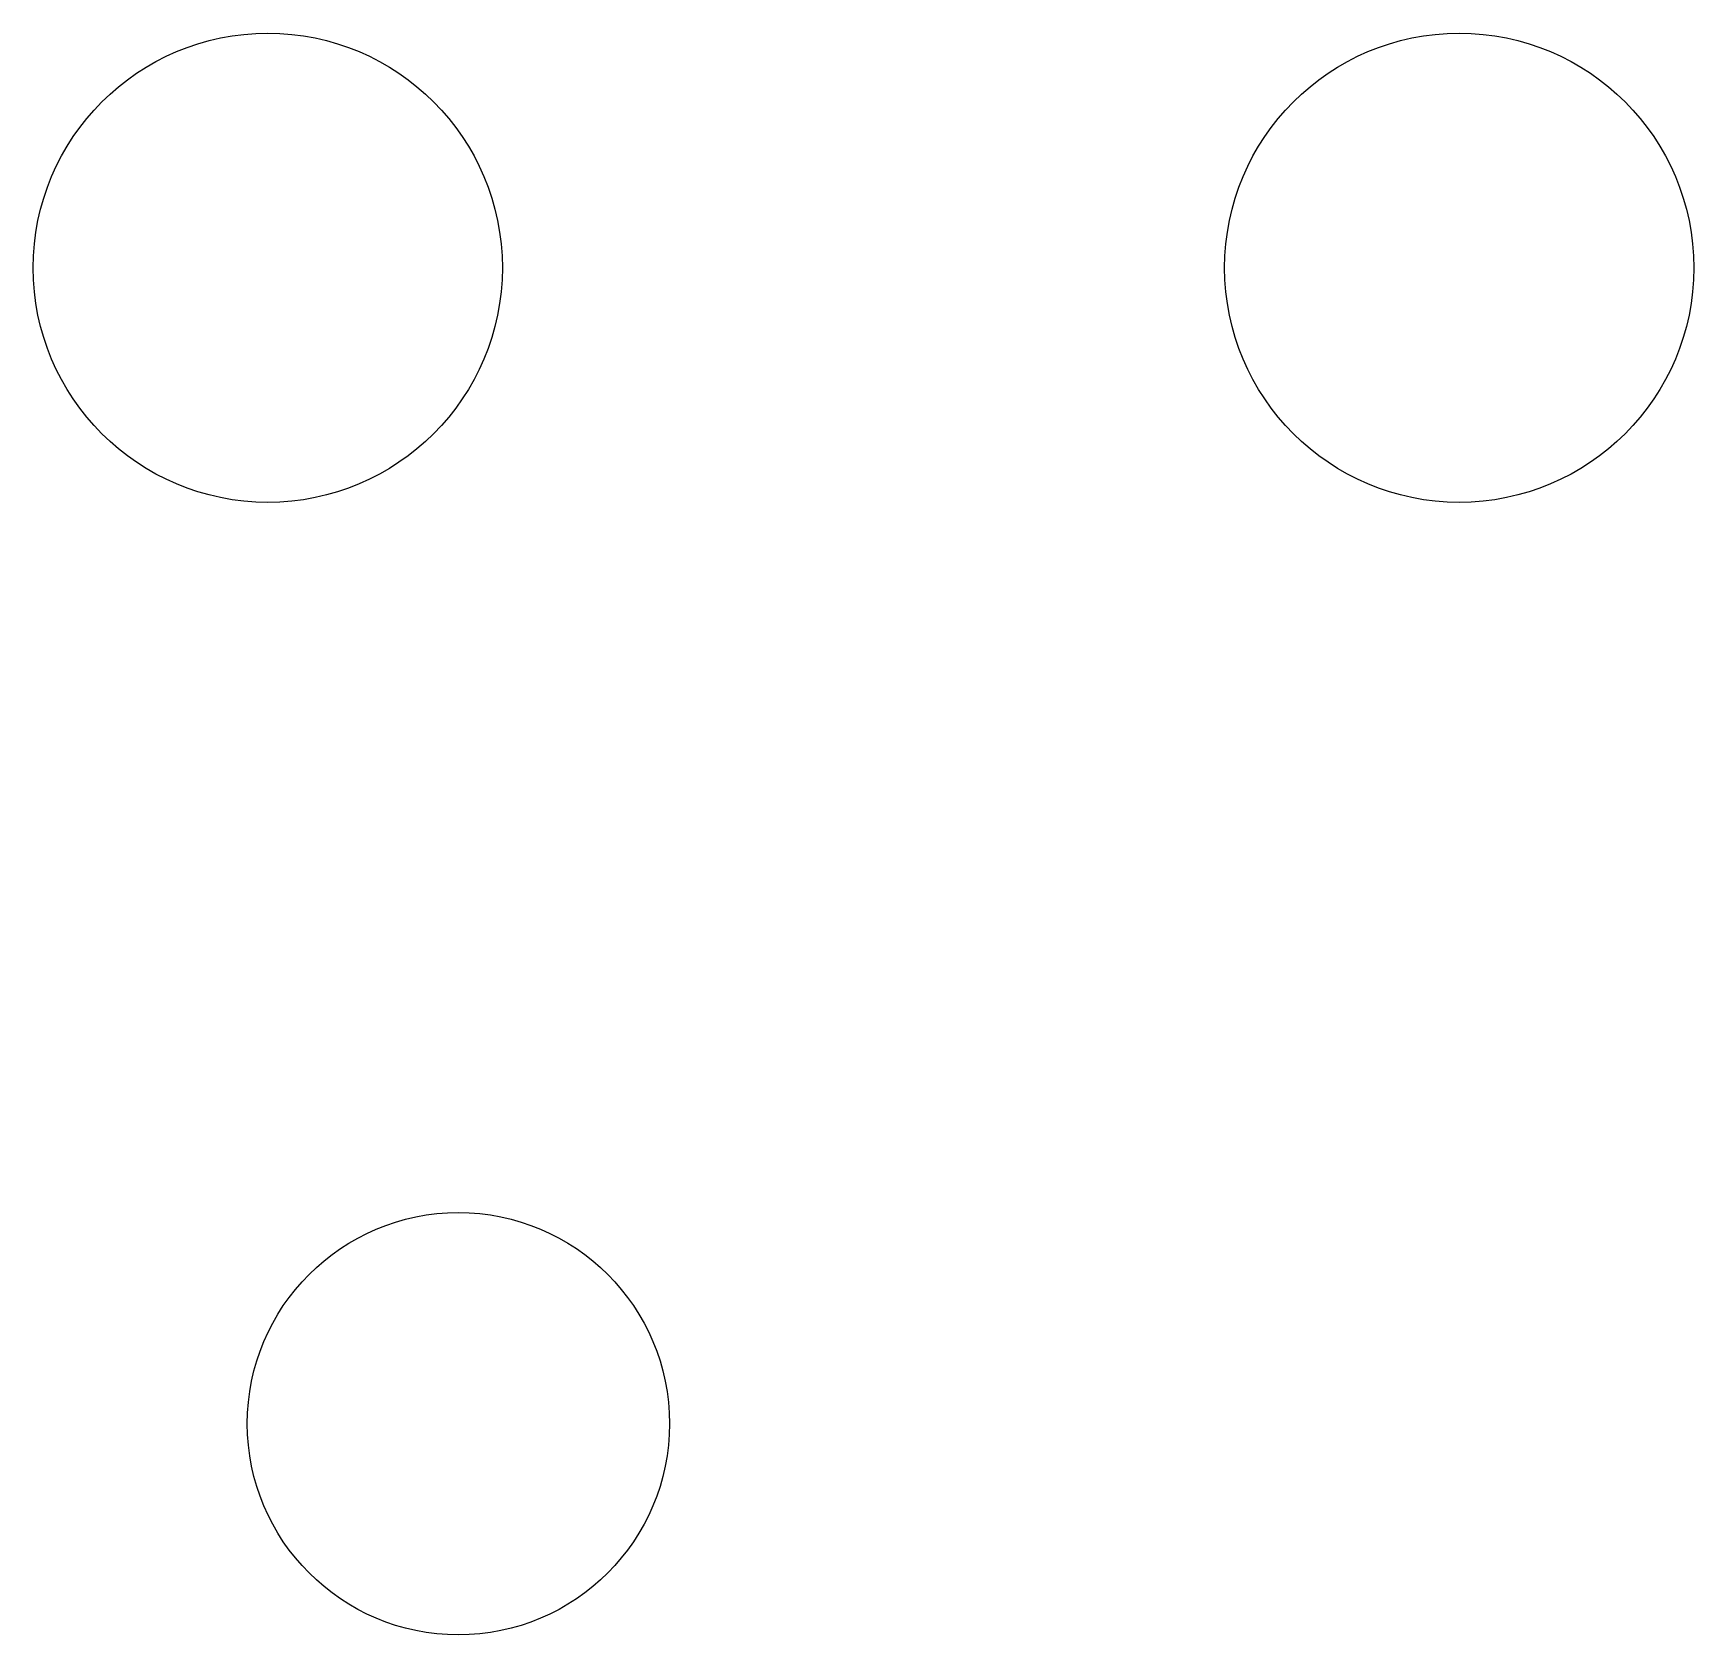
# Model space of a CAD drawing. Extents: x 4.8 to 7.88, y -6.14 to -3.94.
# Drawn here: x 7.0738 to 7.2131, y -5.2864 to -5.152 of the extents above; entities that cross this region are included whole.
import ezdxf

# ---------------------------------------------------------------- set-up
doc = ezdxf.new("R2010")
doc.units = 0
doc.header["$MEASUREMENT"] = 0
doc.layers.add('BLACK', color=7, linetype='CONTINUOUS')

msp = doc.modelspace()

# ---------------------------------------------------------------- linework, layer by layer
at = {"layer": 'BLACK'}
for centre, radius in [((7.09345, -5.17165), 0.01969), ((7.09345, -5.17165), 0.01969), ((7.19345, -5.17165), 0.01969), ((7.19345, -5.17165), 0.01969), ((7.10945, -5.26866), 0.01772), ((7.10945, -5.26866), 0.01772)]:
    msp.add_circle(centre, radius, dxfattribs=at)

doc.saveas('drawing.dxf')
